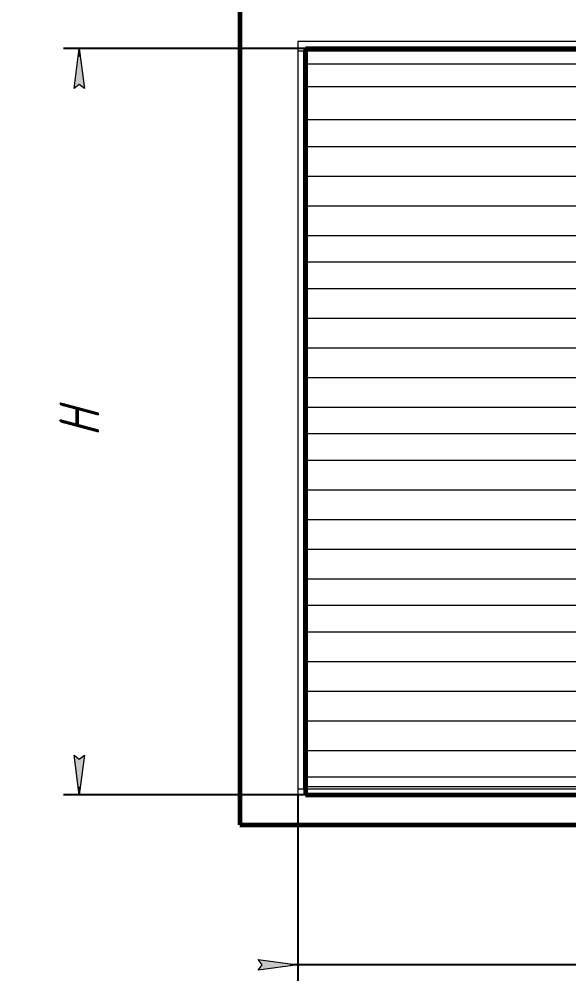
# Model space of a CAD drawing. Header units: millimetres. Extents: x 0 to 1680, y 0 to 594.
# Drawn here: x 616.4 to 685.4, y 345.5 to 466.3 of the extents above; entities that cross this region are included whole.
import ezdxf

# ---------------------------------------------------------------- set-up
doc = ezdxf.new("R2010")
doc.units = ezdxf.units.MM
for name, pattern in [('K5LT_BASIC', [0]), ('K5LT_THIN', [0]), ('K5LT_THIN_INCLUDED_TO_HATCHING', [0])]:
    doc.linetypes.add(name, pattern=pattern)
doc.layers.add('Системный слой', color=7, linetype='Continuous')
doc.styles.add('KDIMTEXTSTYLE', font='GOST_AU.SHX', dxfattribs={"width": 0.96, "oblique": 15, "height": 5})
doc.dimstyles.new('KDIMSTYLE (0.03)', dxfattribs={"dimtxt": 5, "dimasz": 1, "dimexe": 2, "dimexo": 0, "dimgap": 1, "dimtad": 1, "dimlfac": 40, "dimtxsty": 'KDIMTEXTSTYLE', "dimsah": 1, "dimcen": 0, "dimdle": 1, "dimadec": 0, "dimazin": 0, "dimtfac": 0.667, "dimtmove": 0, "dimatfit": 3, "dimfxl": 1, "dimtvp": 1, "dimtolj": 1, "dimtzin": 0, "dimarcsym": 0})

# ---------------------------------------------------------------- blocks, each defined once
blk = doc.blocks.new('KDIMARROW_01')
at = {"layer": 'Системный слой'}
blk.add_hatch(color=0, dxfattribs=at).paths.add_polyline_path([(0, 0), (-5, 0.658262491226197), (-4.5, 5.51091059616309e-16), (-5, -0.6582624912261956)])
at = {"layer": 'Системный слой', "color": 0, "linetype": 'K5LT_THIN', "lineweight": 18}
for p, q in [((-4.5, 5.51091059616309e-16), (-5, 0.658262491226197)), ((-5, 0.658262491226197), (0, 0)), ((0, 0), (-5, -0.6582624912261956)), ((-5, -0.6582624912261956), (-4.5, 5.51091059616309e-16)), ((0, 0), (-1, 0))]:
    blk.add_line(p, q, dxfattribs=at)
blk = doc.blocks.new('U156')
at = {"layer": 'Системный слой', "color": 7, "linetype": 'K5LT_THIN_INCLUDED_TO_HATCHING', "lineweight": 18}
for p, q in [((651.34155991718, 463.5535370265375), (662.7960382366259, 463.5535039681581)), ((651.34155991718, 463.5535370265375), (651.34155991718, 435.4246291124991)), ((662.7960382366259, 463.5535039681581), (728.9191791870528, 463.5535039681581)), ((722.4885387746983, 463.5535039681581), (747.0040599171803, 463.5535039681581)), ((747.00405991718, 369.9121291124991), (747.00405991718, 463.5535039681579)), ((651.34155991718, 462.3160039681582), (747.00405991718, 462.3160039681582)), ((746.2074321654198, 460.6479991471829), (652.0449321654198, 460.6479991471829)), ((746.2074321654198, 457.8167491471841), (652.0449321654198, 457.8167491471841)), ((746.2074321654198, 453.6496291124997), (652.0831619150849, 453.649629112499)), ((746.2074321654198, 450.2792491471828), (652.0449321654198, 450.2792491471828)), ((746.2074321654198, 446.5479991471825), (652.0449321654198, 446.5479991471818)), ((746.2074321654198, 442.8167491471822), (652.0449321654198, 442.8167491471806)), ((746.2074321654198, 439.0854991471829), (652.0449321654198, 439.0854991471829)), ((746.2074321654198, 439.0854991471829), (652.0449321654198, 439.0854991471829)), ((651.34155991718, 435.4246291124991), (651.37905991718, 369.6488530205775)), ((652.09155991718, 435.8371291124995), (746.2154830297103, 435.8371291124995)), ((746.2074321654198, 432.4479991471846), (652.0449321654198, 432.447999147184)), ((746.2074321654198, 428.7167491471828), (652.0449321654198, 428.7167491471828)), ((746.2074321654198, 424.9854991471825), (652.0449321654198, 424.9854991471818)), ((746.2074321654198, 421.2542491471825), (652.0449321654198, 421.2542491471811)), ((746.2074321654198, 417.5229991471829), (652.0449321654198, 417.5229991471829)), ((652.0551368046504, 414.274629112499), (746.2154830297103, 414.274629112499)), ((746.2074321654198, 410.8855653236551), (652.0449321654198, 410.8855653236544)), ((746.2074321654198, 407.1543153236535), (652.0449321654198, 407.1543153236535)), ((746.2074321654198, 403.4230653236534), (652.0449321654198, 403.4230653236527)), ((746.2074321654198, 399.6918153236529), (652.0449321654198, 399.6918153236516)), ((746.2074321654198, 395.9605653236533), (652.0449321654198, 395.9605653236533)), ((652.0551368046504, 392.71219528897), (746.2154849893448, 392.71219528897)), ((746.2438552779495, 389.3229991471846), (652.0813552779496, 389.322999147184)), ((746.2438552779495, 385.5917491471828), (652.0813552779496, 385.5917491471828)), ((746.2438552779495, 381.8604991471825), (652.0813552779496, 381.8604991471818)), ((746.2438552779495, 378.1292491471825), (652.0813552779496, 378.1292491471811)), ((746.2438552779495, 374.3979991471829), (652.0813552779496, 374.3979991471829)), ((652.09155991718, 371.1496291124995), (662.7960382366259, 371.1496291124995)), ((662.7960382366259, 371.149629112499), (728.9191791870528, 371.149629112499)), ((722.4885387746983, 371.149629112499), (746.2540599171803, 371.149629112499)), ((651.37905991718, 369.6488530205779), (651.37905991718, 368.8660039681581)), ((651.37905991718, 369.6488530205779), (662.7960382366259, 369.6488530205779)), ((652.09155991718, 369.9121291124991), (662.7960382366259, 369.9121291124991)), ((662.7960382366259, 369.9121291124991), (728.9191791870528, 369.9121291124991)), ((662.7960382366259, 369.6488530205775), (728.9191791870528, 369.6488530205775)), ((722.4885387746983, 369.9121291124991), (746.25405991718, 369.9121291124991)), ((722.4885387746983, 369.6488530205775), (747.0040599171803, 369.6488530205775)), ((747.00405991718, 368.8660039681581), (747.00405991718, 369.9121291124993)), ((651.37905991718, 368.8660039681581), (747.00405991718, 368.8660039681581))]:
    blk.add_line(p, q, dxfattribs=at)
at = {"layer": 'Системный слой', "color": 7, "linetype": 'K5LT_THIN', "lineweight": 18}
for p, q in [((652.09155991718, 462.3160039681582), (652.09155991718, 369.6488530205779)), ((746.25405991718, 462.3160039681582), (746.25405991718, 369.6488530205779))]:
    blk.add_line(p, q, dxfattribs=at)
blk = doc.blocks.new('U154')
at = {"layer": 'Системный слой'}
blk.add_blockref('U156', (0, 0), dxfattribs=at)

msp = doc.modelspace()

# ---------------------------------------------------------------- linework, layer by layer
at = {"layer": 'Системный слой', "color": 5, "linetype": 'K5LT_BASIC', "lineweight": 60, "true_color": 0x0000ff}
for p, q in [((644.06655991718, 559.4035039681582), (644.06655991718, 365.1160039681581)), ((652.31655991718, 462.6160039681581), (746.06655991718, 462.6160039681581)), ((652.31655991718, 462.6160039681581), (652.31655991718, 368.8660039681581)), ((652.31655991718, 368.8660039681581), (746.06655991718, 368.8660039681581)), ((644.06655991718, 365.1160039681581), (754.31655991718, 365.1160039681581))]:
    msp.add_line(p, q, dxfattribs=at)

# ---------------------------------------------------------------- block references
at = {"layer": 'Системный слой'}
msp.add_blockref('U154', (0, 0), dxfattribs=at)

# ---------------------------------------------------------------- dimensions: what is measured, and where the dimension line sits
at = {"layer": 'Системный слой', "color": 7}
msp.add_linear_dim(base=(623.9363499854114, 462.6160039681586), p1=(652.31655991718, 368.8660039681581), p2=(652.3165599171796, 462.6160039681586), angle=90, location=(623.9363499854114, 415.6160039681586), text='\\H5.0;\\W0.965;\\Q15;\\H5.0;\\W0.965;\\Q15;\\Q15;H', dimstyle='KDIMSTYLE (0.03)', override={"dimexo": 0, "dimblk1": 'KDIMARROW_01', "dimblk2": 'KDIMARROW_01', "dimse1": 0, "dimse2": 0, "dimclrt": 7, "dimtolj": 1}, dxfattribs=at).render()
msp.add_linear_dim(base=(651.37905991718, 347.5267265935011), p1=(747.00405991718, 368.8660039681581), p2=(651.37905991718, 368.8660039681586), text='\\H5.0;\\W0.965;\\Q15;\\H5.0;\\W0.965;\\Q15;\\Q15;B\\H5.0;\\W0.965;\\Q15;\\Q15;+50\\X\\H5.0;\\W0.965;\\Q15;\\Q15;ширина полотна', dimstyle='KDIMSTYLE (0.03)', override={"dimexo": 0, "dimblk1": 'KDIMARROW_01', "dimblk2": 'KDIMARROW_01', "dimse1": 0, "dimse2": 0, "dimclrt": 7, "dimtolj": 1}, dxfattribs=at).render()

doc.saveas('drawing.dxf')
